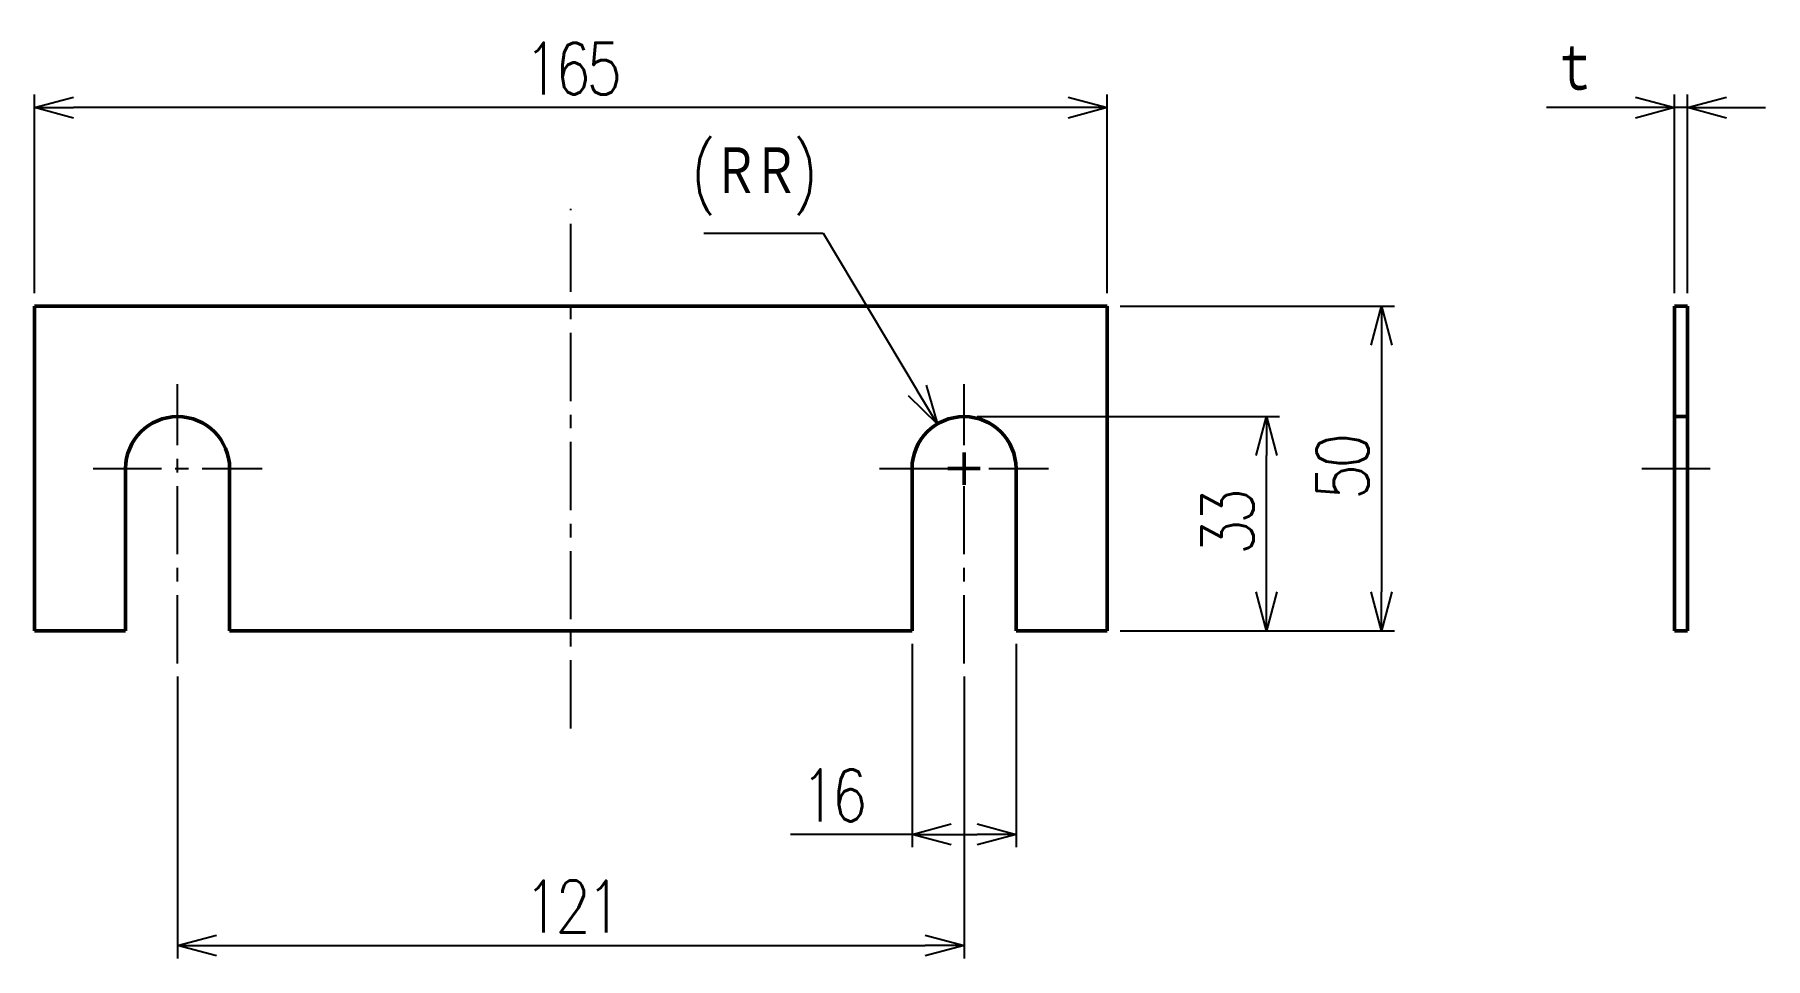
# Model space of a CAD drawing. Header units: millimetres. Extents: x 0 to 266, y -50 to 92.
import ezdxf

# ---------------------------------------------------------------- set-up
doc = ezdxf.new("R2010")
doc.units = ezdxf.units.MM
doc.header["$LTSCALE"] = 0.330709
doc.linetypes.add('CENTER', pattern=[50.8, 31.75, -6.35, 6.35, -6.35])
doc.linetypes.add('DASHED', pattern=[19.05, 12.7, -6.35])
doc.layers.add('NoLayerName_001', color=7, linetype='Continuous')
doc.styles.get("Standard").update_dxf_attribs({"font": 'txt', "bigfont": 'extfont2'})
doc.dimstyles.get("Standard").update_dxf_attribs({"dimtxt": 2.5, "dimasz": 2.5, "dimexe": 1.25, "dimexo": 0.625, "dimtad": 1, "dimdec": 3, "dimzin": 0, "dimdsep": 46, "dimtxsty": 'Standard', "dimcen": 2.5, "dimadec": 0, "dimazin": 0, "dimtfac": 0.75, "dimtdec": 3, "dimtmove": 0, "dimatfit": 3, "dimfxl": 1, "dimarcsym": 0})

# ---------------------------------------------------------------- blocks, each defined once
blk = doc.blocks.new('_OPEN30')
at = {"color": 0, "linetype": 'ByBlock', "lineweight": -2}
for p, q in [((-1, 0.267949), (0, 0)), ((0, 0), (-1, -0.267949)), ((0, 0), (-1, 0))]:
    blk.add_line(p, q, dxfattribs=at)
blk = doc.blocks.new('*D9')
at = {"layer": 'Defpoints', "color": 0}
for p in [(143, 33), (189.54, 33), (165, 0)]:
    blk.add_point(p, dxfattribs=at)
at = {"layer": 'NoLayerName_001', "color": 0, "linetype": 'Continuous', "lineweight": 25}
for p, q in [((145, 33), (191.54, 33)), ((189.54, 6), (189.54, 27)), ((167, 0), (191.54, 0))]:
    blk.add_line(p, q, dxfattribs=at)
at = {"layer": 'NoLayerName_001', "color": 0, "lineweight": 25, "xscale": 6, "yscale": 6, "zscale": 6}
for p, rotation in [((189.54, 33), 90), ((189.54, 0), 270)]:
    blk.add_blockref('_OPEN30', p, dxfattribs=dict(at, rotation=rotation))
at = {"layer": 'NoLayerName_001', "color": 2, "lineweight": 50, "insert": (183.54, 16.5), "char_height": 8, "attachment_point": 5, "rotation": 90}
blk.add_mtext('\\W0.8000;\\T0.8750;33', dxfattribs=at)
blk = doc.blocks.new('*D10')
at = {"layer": 'Defpoints', "color": 0}
for p in [(165, 50), (165, 0), (207.23, 0)]:
    blk.add_point(p, dxfattribs=at)
at = {"layer": 'NoLayerName_001', "color": 0, "linetype": 'Continuous', "lineweight": 25}
for p, q in [((167, 50), (209.23, 50)), ((207.23, 44), (207.23, 6)), ((167, 0), (209.23, 0))]:
    blk.add_line(p, q, dxfattribs=at)
at = {"layer": 'NoLayerName_001', "color": 0, "lineweight": 25, "xscale": 6, "yscale": 6, "zscale": 6}
for p, rotation in [((207.23, 50), 90), ((207.23, 0), 270)]:
    blk.add_blockref('_OPEN30', p, dxfattribs=dict(at, rotation=rotation))
at = {"layer": 'NoLayerName_001', "color": 2, "lineweight": 50, "insert": (201.23, 25), "char_height": 8, "attachment_point": 5, "rotation": 90}
blk.add_mtext('\\W0.8000;\\T0.8750;50', dxfattribs=at)
blk = doc.blocks.new('*D11')
at = {"layer": 'Defpoints', "color": 0}
for p in [(22, -5), (143, -5), (143, -48.43)]:
    blk.add_point(p, dxfattribs=at)
at = {"layer": 'NoLayerName_001', "color": 0, "linetype": 'Continuous', "lineweight": 25}
for p, q in [((22, -7), (22, -50.43)), ((143, -7), (143, -50.43)), ((28, -48.43), (137, -48.43))]:
    blk.add_line(p, q, dxfattribs=at)
at = {"layer": 'NoLayerName_001', "color": 0, "lineweight": 25, "xscale": 6, "yscale": 6, "zscale": 6, "rotation": 180}
blk.add_blockref('_OPEN30', (22, -48.43), dxfattribs=at)
at = {"layer": 'NoLayerName_001', "color": 0, "lineweight": 25, "xscale": 6, "yscale": 6, "zscale": 6}
blk.add_blockref('_OPEN30', (143, -48.43), dxfattribs=at)
at = {"layer": 'NoLayerName_001', "color": 2, "lineweight": 50, "insert": (82.5, -42.43), "char_height": 8, "attachment_point": 5}
blk.add_mtext('\\W0.8000;\\T0.8750;121', dxfattribs=at)
blk = doc.blocks.new('*D13')
at = {"layer": 'Defpoints', "color": 0}
for p in [(138.89, 31.86), (143, 25)]:
    blk.add_point(p, dxfattribs=at)
at = {"layer": 'NoLayerName_001', "color": 0, "linetype": 'Continuous', "lineweight": 25}
for p, q in [((102.94, 61.23), (121.32, 61.23)), ((121.32, 61.23), (135.81, 37.01))]:
    blk.add_line(p, q, dxfattribs=at)
at = {"layer": 'NoLayerName_001', "color": 0, "linetype": 'Continuous', "lineweight": 50}
for p, q in [((143, 22.5), (143, 27.5)), ((140.5, 25), (145.5, 25))]:
    blk.add_line(p, q, dxfattribs=at)
at = {"layer": 'NoLayerName_001', "color": 0, "lineweight": 25, "xscale": 6, "yscale": 6, "zscale": 6, "rotation": 300.8968159765764}
blk.add_blockref('_OPEN30', (138.89, 31.86), dxfattribs=at)
at = {"layer": 'NoLayerName_001', "color": 2, "lineweight": 50, "insert": (110.52, 69.33), "char_height": 8, "attachment_point": 5}
blk.add_mtext('\\W0.8000;\\T0.8750;(ＲＲ)', dxfattribs=at)
blk = doc.blocks.new('_NONE')
blk = doc.blocks.new('*D14')
at = {"layer": 'Defpoints', "color": 0}
for p in [(0, 80.58), (0, 50), (165, 50)]:
    blk.add_point(p, dxfattribs=at)
at = {"layer": 'NoLayerName_001', "color": 0, "linetype": 'Continuous', "lineweight": 25}
for p, q in [((0, 52), (0, 82.58)), ((165, 52), (165, 82.58)), ((159, 80.58), (6, 80.58))]:
    blk.add_line(p, q, dxfattribs=at)
at = {"layer": 'NoLayerName_001', "color": 0, "lineweight": 25, "xscale": 6, "yscale": 6, "zscale": 6}
for p, rotation in [((0, 80.58), 180), ((165, 80.58), 360)]:
    blk.add_blockref('_OPEN30', p, dxfattribs=dict(at, rotation=rotation))
at = {"layer": 'NoLayerName_001', "color": 2, "lineweight": 50, "insert": (82.5, 86.58), "char_height": 8, "attachment_point": 5}
blk.add_mtext('\\W0.8000;\\T0.8750;165', dxfattribs=at)
blk = doc.blocks.new('*D15')
at = {"layer": 'Defpoints', "color": 0}
for p in [(135, 0), (151, 0), (151, -31.32)]:
    blk.add_point(p, dxfattribs=at)
at = {"layer": 'NoLayerName_001', "color": 0, "linetype": 'Continuous', "lineweight": 25}
for p, q in [((135, -2), (135, -33.32)), ((151, -2), (151, -33.32)), ((135, -31.32), (116.31, -31.32)), ((141, -31.32), (145, -31.32))]:
    blk.add_line(p, q, dxfattribs=at)
at = {"layer": 'NoLayerName_001', "color": 0, "lineweight": 25, "xscale": 6, "yscale": 6, "zscale": 6, "rotation": 180}
blk.add_blockref('_OPEN30', (135, -31.32), dxfattribs=at)
at = {"layer": 'NoLayerName_001', "color": 0, "lineweight": 25, "xscale": 6, "yscale": 6, "zscale": 6}
blk.add_blockref('_OPEN30', (151, -31.32), dxfattribs=at)
at = {"layer": 'NoLayerName_001', "color": 2, "lineweight": 50, "insert": (122.66, -25.32), "char_height": 8, "attachment_point": 5}
blk.add_mtext('\\W0.8000;\\T0.8750;16', dxfattribs=at)
blk = doc.blocks.new('JZB_0004')
at = {"layer": 'NoLayerName_001', "color": 7, "linetype": 'Continuous', "lineweight": 50}
for p, q in [((0, 0), (0, 50)), ((165, 50), (0, 50)), ((165, 0), (165, 50)), ((14, 0), (14, 25)), ((30, 0), (30, 25)), ((135, 0), (135, 25)), ((151, 0), (151, 25)), ((0, 0), (14, 0)), ((30, 0), (135, 0)), ((151, 0), (165, 0))]:
    blk.add_line(p, q, dxfattribs=at)
for centre in [(22, 25), (143, 25)]:
    blk.add_arc(centre, 8, 0, 180, dxfattribs=at)
blk = doc.blocks.new('*D16')
at = {"layer": 'Defpoints', "color": 0}
for p in [(252.29, 80.58), (252.29, 50), (254.29, 50)]:
    blk.add_point(p, dxfattribs=at)
at = {"layer": 'NoLayerName_001', "color": 0, "linetype": 'Continuous', "lineweight": 25}
for p, q in [((252.29, 52), (252.29, 82.58)), ((254.29, 52), (254.29, 82.58)), ((252.29, 80.58), (232.63, 80.58)), ((246.29, 80.58), (240.29, 80.58)), ((254.29, 80.58), (252.29, 80.58)), ((260.29, 80.58), (266.29, 80.58))]:
    blk.add_line(p, q, dxfattribs=at)
at = {"layer": 'NoLayerName_001', "color": 0, "lineweight": 25, "xscale": 6, "yscale": 6, "zscale": 6}
blk.add_blockref('_OPEN30', (252.29, 80.58), dxfattribs=at)
at = {"layer": 'NoLayerName_001', "color": 0, "lineweight": 25, "xscale": 6, "yscale": 6, "zscale": 6, "rotation": 180}
blk.add_blockref('_OPEN30', (254.29, 80.58), dxfattribs=at)
at = {"layer": 'NoLayerName_001', "color": 2, "lineweight": 50, "insert": (236.46, 86.58), "char_height": 8, "attachment_point": 5}
blk.add_mtext('\\W0.8000;\\T0.8750;ｔ', dxfattribs=at)
blk = doc.blocks.new('JZB_0006')
at = {"layer": 'NoLayerName_001', "color": 7, "linetype": 'Continuous', "lineweight": 50}
for p, q in [((2, 50), (0, 50)), ((0, 0), (0, 50)), ((2, 0), (2, 50)), ((0, 0), (2, 0))]:
    blk.add_line(p, q, dxfattribs=at)
at = {"layer": 'NoLayerName_001', "color": 3, "linetype": 'DASHED', "lineweight": 50}
blk.add_line((2, 33), (0, 33), dxfattribs=at)

msp = doc.modelspace()

# ---------------------------------------------------------------- linework, layer by layer
at = {"layer": 'NoLayerName_001', "color": 4, "linetype": 'CENTER', "lineweight": 25}
for p, q in [((82.5, -15), (82.5, 65)), ((22, -5), (22, 38)), ((143, -5), (143, 38)), ((9, 25), (35, 25)), ((130, 25), (156, 25)), ((247.29, 25), (259.29, 25))]:
    msp.add_line(p, q, dxfattribs=at)

# ---------------------------------------------------------------- block references
at = {"layer": 'NoLayerName_001'}
for name, p in [('JZB_0004', (0, 0)), ('JZB_0006', (252.29, 0))]:
    msp.add_blockref(name, p, dxfattribs=at)

# ---------------------------------------------------------------- dimensions: what is measured, and where the dimension line sits
at = {"layer": 'NoLayerName_001', "color": 3, "linetype": 'Continuous', "lineweight": 50}
for base, p1, p2, angle, text, picture, middle in [((0, 80.5778), (165, 50), (0, 50), 180, '\\W0.8000;\\T0.8750;<>', '*D14', (82.5, 80.5778)), ((252.29, 80.5778), (254.29, 50), (252.29, 50), 180, '\\W0.8000;\\T0.8750;ｔ', '*D16', (236.4614, 80.5778)), ((207.2345, 0), (165, 50), (165, 0), 270, '\\W0.8000;\\T0.8750;<>', '*D10', (207.2345, 25)), ((189.5415, 33), (165, 0), (143, 33), 90, '\\W0.8000;\\T0.8750;<>', '*D9', (189.5415, 16.5))]:
    dim = msp.add_linear_dim(base=base, p1=p1, p2=p2, angle=angle, text=text, dimstyle='Standard', override={"dimtxt": 8, "dimasz": 6, "dimexe": 2, "dimexo": 2, "dimgap": 2, "dimzin": 8, "dimblk": 'OPEN30', "dimclrd": 0, "dimclre": 0, "dimclrt": 2, "dimtp": 0, "dimtm": 0, "dimlwd": 25, "dimlwe": 25}, dxfattribs=at)
    dim.commit()
    dim.dimension.update_dxf_attribs({"geometry": picture, "text_midpoint": middle, "dimtype": 160})
dim = msp.add_radius_dim(center=(143, 25), mpoint=(138.8921, 31.8647), text='\\W0.8000;\\T0.8750;(ＲＲ)', dimstyle='Standard', override={"dimtxt": 8, "dimasz": 6, "dimexe": 2, "dimexo": 2, "dimgap": 2, "dimtad": 3, "dimtih": 1, "dimtoh": 1, "dimzin": 8, "dimpost": '(Ｒ<>)', "dimblk1": 'NONE', "dimblk2": 'OPEN30', "dimsah": 1, "dimclrd": 0, "dimclre": 0, "dimclrt": 2, "dimtp": 0, "dimtm": 0, "dimtofl": 0, "dimlwd": 25, "dimlwe": 25}, dxfattribs=at)
dim.commit()
dim.dimension.update_dxf_attribs({"geometry": '*D13', "text_midpoint": (110.5188, 61.2312), "dimtype": 164})
for base, p1, p2, picture, middle in [((151, -31.3176), (135, 0), (151, 0), '*D15', (122.6571, -31.3176)), ((143, -48.426), (22, -5), (143, -5), '*D11', (82.5, -48.426))]:
    dim = msp.add_linear_dim(base=base, p1=p1, p2=p2, text='\\W0.8000;\\T0.8750;<>', dimstyle='Standard', override={"dimtxt": 8, "dimasz": 6, "dimexe": 2, "dimexo": 2, "dimgap": 2, "dimzin": 8, "dimblk": 'OPEN30', "dimclrd": 0, "dimclre": 0, "dimclrt": 2, "dimtp": 0, "dimtm": 0, "dimlwd": 25, "dimlwe": 25}, dxfattribs=at)
    dim.commit()
    dim.dimension.update_dxf_attribs({"geometry": picture, "text_midpoint": middle, "dimtype": 160})

doc.saveas('drawing.dxf')
